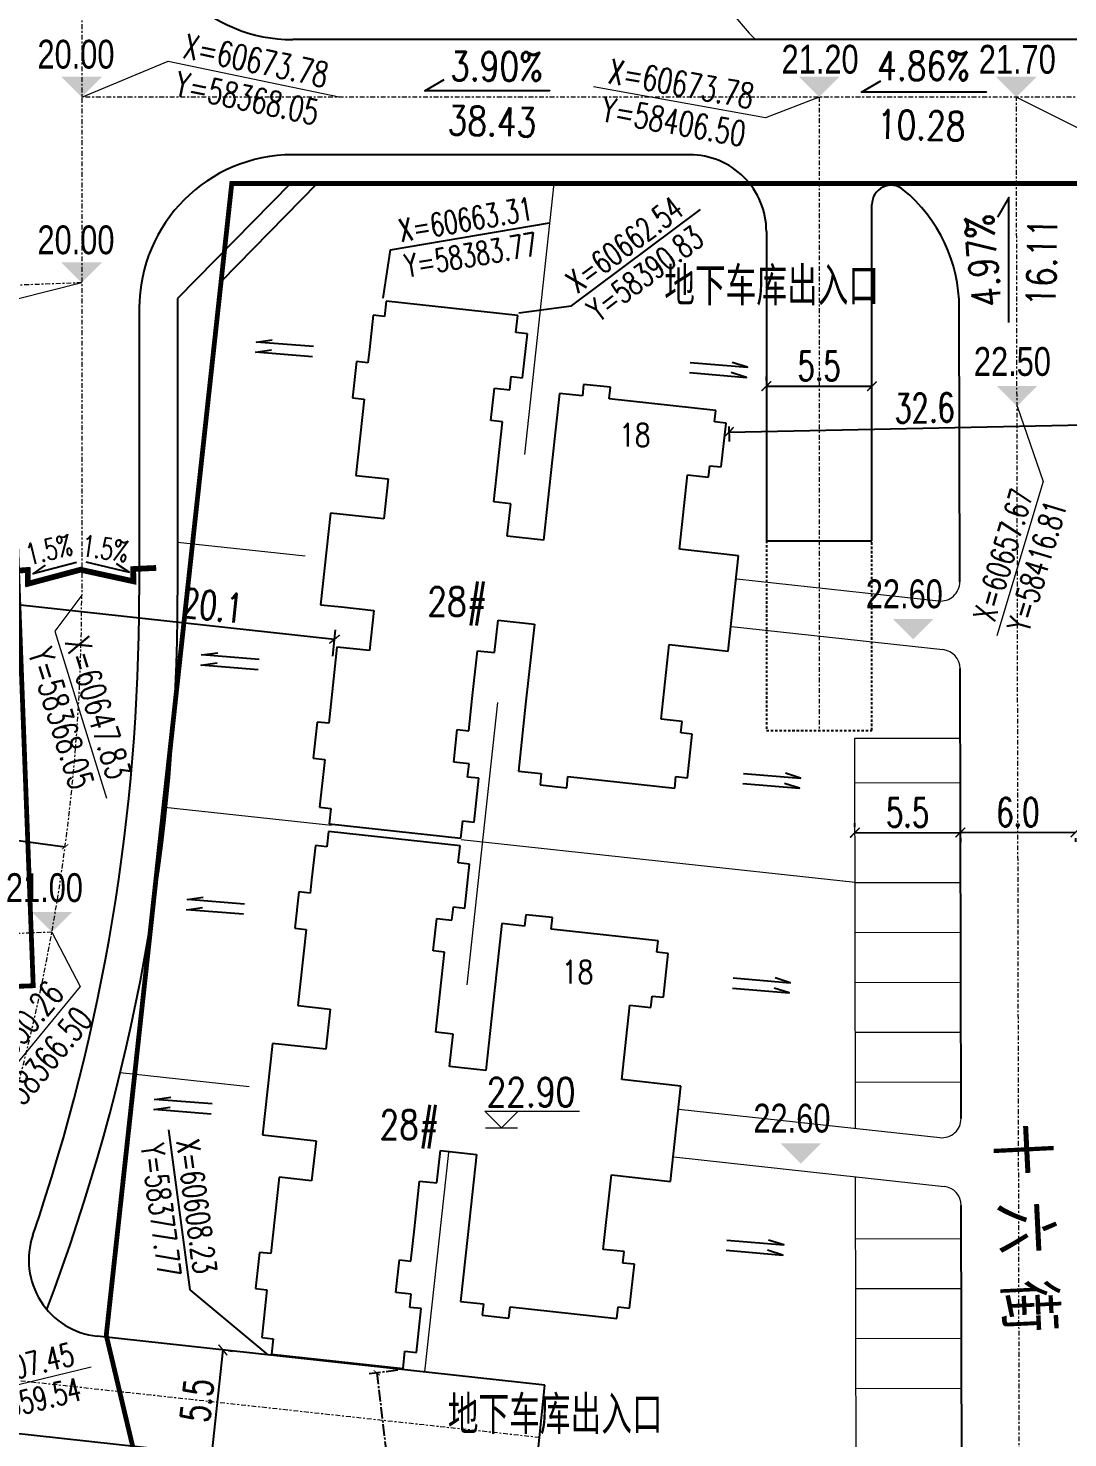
# Model space of a CAD drawing. Header units: inches. Extents: x 393 to 1582, y 246 to 1188.
# Drawn here: x 1329.3 to 1383.5, y 813.1 to 886.6 of the extents above; entities that cross this region are included whole.
import ezdxf

# ---------------------------------------------------------------- set-up
doc = ezdxf.new("R2010")
doc.units = ezdxf.units.IN
doc.header["$MEASUREMENT"] = 0
for name, pattern in [('CENTERX2', [4, 2.5, -0.5, 0.5, -0.5]), ('DASH', [0.35, 0.25, -0.1]), ('DASHED2', [0.375, 0.25, -0.125]), ('DOTE', [2.42, 2, -0.2, 0.02, -0.2])]:
    doc.linetypes.add(name, pattern=pattern)
for name, color, linetype in [('buildcoor', 7, 'Continuous'), ('DIM', 4, 'Continuous'), ('drain', 4, 'Continuous'), ('ELEV', 1, 'Continuous'), ('FRAME', 7, 'Continuous'), ('GARDEN', 60, 'Continuous'), ('PUB_TEXT', 7, 'Continuous'), ('ROAD-TEXT', 4, 'Continuous'), ('roaddim', 2, 'Continuous'), ('roadradiu', 3, 'Continuous'), ('外墙', 42, 'Continuous'), ('建筑层数', 7, 'Continuous'), ('车库边线', 4, 'DOTE')]:
    doc.layers.add(name, color=color, linetype=linetype)
for name, color, linetype, lineweight in [('buildelev', 2, 'Continuous', 20), ('parking', 30, 'Continuous', 18), ('ROAD', 1, 'Continuous', 25), ('ROAD-CENTER', 7, 'CENTERX2', 18), ('ROAD-ZB', 4, 'Continuous', 15), ('walk', 2, 'Continuous', 18), ('围墙', 75, 'FENCELINE1', 15), ('建筑型号', 2, 'Continuous', 18), ('树', 84, 'Continuous', 15)]:
    doc.layers.add(name, color=color, linetype=linetype, lineweight=lineweight)
doc.styles.add('-黑体', font='simhei.ttf', dxfattribs={"width": 0.8})
doc.styles.add('_HZTXT', font='txt.shx', dxfattribs={"width": 0.8, "bigfont": 'hztxt.shx'})
doc.styles.add('DIM_FONT', font='SIMPLEX.shx', dxfattribs={"width": 0.8})
doc.styles.add('FLS', font='', dxfattribs={"width": 0.8})
doc.styles.add('HZ', font='simplex.shx', dxfattribs={"width": 0.7, "bigfont": 'hztxt.shx'})
doc.styles.add('RO', font='romans.shx', dxfattribs={"width": 0.8})
doc.styles.get('FLS').set_extended_font_data('创艺繁隶书')
doc.linetypes.add('FENCELINE1', pattern='A,0.25,-0.1,[133,ltypeshp.shx,S=0.1,R=0,X=-0.1,Y=0],-0.1,1', length=1.45)
doc.dimstyles.new('NORMAL', dxfattribs={"dimtxt": 1.5, "dimasz": 0.3, "dimexe": 0.5, "dimexo": 0.3, "dimgap": 0.3, "dimtad": 1, "dimdec": 1, "dimzin": 1, "dimdsep": 46, "dimtxsty": 'HZ', "dimblk": 'ARCHTICK', "dimcen": 0, "dimclrt": 256, "dimadec": 0, "dimazin": 0, "dimtfac": 1, "dimtdec": 1, "dimtofl": 0, "dimtmove": 0, "dimatfit": 3, "dimldrblk": 'ARCHTICK', "dimfxl": 1, "dimtolj": 2, "dimtzin": 0, "dimarcsym": 0})

# ---------------------------------------------------------------- blocks, each defined once
blk = doc.blocks.new('_ARCHTICK')
at = {"color": 0, "linetype": 'ByBlock', "const_width": 0.15}
blk.add_lwpolyline([(-0.5, -0.5), (0.5, 0.5)], dxfattribs=at)
blk = doc.blocks.new('*D244')
at = {"layer": 'DEFPOINTS', "color": 0, "ltscale": 0.3, "transparency": 16777216}
for p in [(1348.846, 816.677), (1350.472, 803.021), (1349.084, 802.856)]:
    blk.add_point(p, dxfattribs=at)
at = {"layer": '车库边线', "color": 0, "lineweight": -2, "ltscale": 0.3, "transparency": 16777216}
for p, q in [((1348.548, 816.642), (1346.962, 816.453)), ((1347.458, 816.512), (1349.084, 802.856)), ((1350.175, 802.986), (1348.588, 802.797))]:
    blk.add_line(p, q, dxfattribs=at)
at = {"layer": '车库边线', "color": 0, "lineweight": -2, "ltscale": 0.3, "transparency": 16777216, "xscale": 0.3, "yscale": 0.3, "zscale": 0.3}
for p, rotation in [((1347.458, 816.512), 96.7913726216375), ((1349.084, 802.856), 276.7913726216375)]:
    blk.add_blockref('_ARCHTICK', p, dxfattribs=dict(at, rotation=rotation))
at = {"layer": '车库边线', "ltscale": 0.3, "transparency": 16777216, "insert": (1349.564, 807.704), "char_height": 1.5, "attachment_point": 5, "rotation": 276.79137, "style": 'HZ'}
blk.add_mtext('\\A2;13.8', dxfattribs=at)
blk = doc.blocks.new('bg')
at = {"layer": 'buildelev'}
blk.add_line((403415.903, 597892.095), (403417.408, 597892.095), dxfattribs=at)
blk.add_lwpolyline([(403417.451, 597892.89), (403416.656, 597892.095), (403415.86, 597892.89), (403420.35, 597892.89)], dxfattribs=at)
blk = doc.blocks.new('wangqiuc')
for p, q in [((34619.969, 79058.32), (34600.111, 79027.611)), ((34619.969, 79058.32), (34600.111, 79027.611)), ((34619.969, 79058.32), (34635.898, 79048.019)), ((34619.852, 79050.774), (34606.945, 79030.813)), ((34619.852, 79050.774), (34629.064, 79044.817)), ((34635.898, 79048.019), (34616.04, 79017.31)), ((34629.064, 79044.817), (34616.156, 79024.856)), ((34612.616, 79041.3), (34623.393, 79034.33)), ((34606.945, 79030.813), (34616.156, 79024.856)), ((34600.111, 79027.611), (34616.04, 79017.31))]:
    blk.add_line(p, q)
at = {"linetype": 'DASH', "lineweight": 13}
for p, q in [((34621.003, 79050.03), (34618.024, 79045.424)), ((34627.914, 79045.561), (34624.935, 79040.955)), ((34611.074, 79034.675), (34608.095, 79030.069)), ((34617.984, 79030.206), (34615.006, 79025.6))]:
    blk.add_line(p, q, dxfattribs=at)
at = {"lineweight": 13}
for p, q in [((34616.874, 79046.168), (34618.024, 79045.424)), ((34618.024, 79045.424), (34611.074, 79034.675)), ((34618.024, 79045.424), (34624.935, 79040.955)), ((34621.48, 79043.189), (34614.529, 79032.441)), ((34624.935, 79040.955), (34617.984, 79030.206)), ((34624.935, 79040.955), (34626.086, 79040.211)), ((34609.923, 79035.419), (34611.074, 79034.675)), ((34611.074, 79034.675), (34617.984, 79030.206)), ((34617.984, 79030.206), (34619.135, 79029.462))]:
    blk.add_line(p, q, dxfattribs=at)
for centre in [(34612.36, 79041.465), (34613.667, 79040.62), (34622.354, 79035.002), (34623.662, 79034.157)]:
    blk.add_circle(centre, 0.305)
blk = doc.blocks.new('*D279')
at = {"layer": 'DEFPOINTS', "color": 0, "ltscale": 0.3, "transparency": 16777216}
for p in [(1232.074, 857.041), (1331.211, 843.927)]:
    blk.add_point(p, dxfattribs=at)
at = {"layer": 'roadradiu', "color": 0, "lineweight": -2, "ltscale": 0.3, "transparency": 16777216}
blk.add_line((1322.16, 845.124), (1331.211, 843.927), dxfattribs=at)
at = {"layer": 'roadradiu', "color": 0, "lineweight": -2, "ltscale": 0.3, "transparency": 16777216, "xscale": 0.3, "yscale": 0.3, "zscale": 0.3, "rotation": 352.4644663844012}
blk.add_blockref('_ARCHTICK', (1331.211, 843.927), dxfattribs=at)
at = {"layer": 'roadradiu', "ltscale": 0.3, "transparency": 16777216, "insert": (1325.099, 845.795), "char_height": 1.5, "attachment_point": 5, "rotation": 352.46447, "style": 'HZ'}
blk.add_mtext('\\A2;R100.0', dxfattribs=at)
blk = doc.blocks.new('psss')
at = {"layer": 'drain', "ltscale": 3}
for points in [[(-2.979, 0.527), (0.007, 0.531), (-0.808, 0.714)], [(-2.967, -0.004), (0, 0), (-0.815, 0.183)]]:
    blk.add_lwpolyline(points, dxfattribs=at)
blk = doc.blocks.new('*D305')
at = {"layer": 'DEFPOINTS', "color": 0, "ltscale": 0.3, "transparency": 16777216}
for p in [(1339.432, 817.704), (1338.836, 812.236), (1338.836, 812.236)]:
    blk.add_point(p, dxfattribs=at)
at = {"layer": 'roaddim', "color": 0, "lineweight": -2, "ltscale": 0.3, "transparency": 16777216}
for p, q in [((1339.432, 817.704), (1338.836, 812.236)), ((1339.73, 817.671), (1339.929, 817.649)), ((1339.134, 812.203), (1339.333, 812.182))]:
    blk.add_line(p, q, dxfattribs=at)
at = {"layer": 'roaddim', "color": 0, "lineweight": -2, "ltscale": 0.3, "transparency": 16777216, "xscale": 0.5, "yscale": 0.5, "zscale": 0.5}
for p, rotation in [((1339.432, 817.704), 83.77922948122666), ((1338.836, 812.236), 263.7792294812267)]:
    blk.add_blockref('_ARCHTICK', p, dxfattribs=dict(at, rotation=rotation))
at = {"layer": 'roaddim', "ltscale": 0.3, "transparency": 16777216, "insert": (1338.09, 815.084), "char_height": 1.5, "attachment_point": 5, "rotation": 83.77923, "style": 'HZ'}
blk.add_mtext('\\A2;5.5', dxfattribs=at)
blk = doc.blocks.new('*D306')
at = {"layer": 'DEFPOINTS', "color": 0, "ltscale": 0.3, "transparency": 16777216}
for p in [(1367.767, 867.93), (1373.267, 867.93), (1373.267, 867.93)]:
    blk.add_point(p, dxfattribs=at)
at = {"layer": 'roaddim', "color": 0, "lineweight": -2, "ltscale": 0.3, "transparency": 16777216}
for p, q in [((1367.767, 868.23), (1367.767, 868.43)), ((1373.267, 868.23), (1373.267, 868.43)), ((1367.767, 867.93), (1373.267, 867.93))]:
    blk.add_line(p, q, dxfattribs=at)
at = {"layer": 'roaddim', "color": 0, "lineweight": -2, "ltscale": 0.3, "transparency": 16777216, "xscale": 0.5, "yscale": 0.5, "zscale": 0.5, "rotation": 180}
blk.add_blockref('_ARCHTICK', (1367.767, 867.93), dxfattribs=at)
at = {"layer": 'roaddim', "color": 0, "lineweight": -2, "ltscale": 0.3, "transparency": 16777216, "xscale": 0.5, "yscale": 0.5, "zscale": 0.5}
blk.add_blockref('_ARCHTICK', (1373.267, 867.93), dxfattribs=at)
at = {"layer": 'roaddim', "ltscale": 0.3, "transparency": 16777216, "insert": (1370.517, 868.98), "char_height": 1.5, "attachment_point": 5, "style": 'HZ'}
blk.add_mtext('\\A2;5.5', dxfattribs=at)
blk = doc.blocks.new('*D438')
at = {"layer": 'DEFPOINTS', "color": 0, "ltscale": 0.3, "transparency": 16777216}
for p in [(1372.38, 844.658), (1377.88, 844.67), (1377.88, 844.67)]:
    blk.add_point(p, dxfattribs=at)
at = {"layer": 'roaddim', "color": 0, "lineweight": -2, "ltscale": 0.3, "transparency": 16777216}
for p, q in [((1372.38, 844.958), (1372.379, 845.158)), ((1377.88, 844.97), (1377.879, 845.17)), ((1372.38, 844.658), (1377.88, 844.67))]:
    blk.add_line(p, q, dxfattribs=at)
at = {"layer": 'roaddim', "color": 0, "lineweight": -2, "ltscale": 0.3, "transparency": 16777216, "xscale": 0.5, "yscale": 0.5, "zscale": 0.5}
for p, rotation in [((1372.38, 844.658), 180.1225438146339), ((1377.88, 844.67), 0.12254381463389)]:
    blk.add_blockref('_ARCHTICK', p, dxfattribs=dict(at, rotation=rotation))
at = {"layer": 'roaddim', "ltscale": 0.3, "transparency": 16777216, "insert": (1375.128, 845.714), "char_height": 1.5, "attachment_point": 5, "rotation": 0.12254, "style": 'HZ'}
blk.add_mtext('\\A2;5.5', dxfattribs=at)
blk = doc.blocks.new('*D439')
at = {"layer": 'DEFPOINTS', "color": 0, "ltscale": 0.3, "transparency": 16777216}
for p in [(1377.88, 844.67), (1383.88, 844.683), (1383.88, 844.683)]:
    blk.add_point(p, dxfattribs=at)
at = {"layer": 'roaddim', "color": 0, "lineweight": -2, "ltscale": 0.3, "transparency": 16777216}
for p, q in [((1377.88, 844.67), (1383.88, 844.683)), ((1377.881, 844.37), (1377.881, 844.17)), ((1383.881, 844.383), (1383.881, 844.183))]:
    blk.add_line(p, q, dxfattribs=at)
at = {"layer": 'roaddim', "color": 0, "lineweight": -2, "ltscale": 0.3, "transparency": 16777216, "xscale": 0.5, "yscale": 0.5, "zscale": 0.5}
for p, rotation in [((1377.88, 844.67), 180.1225438145824), ((1383.88, 844.683), 0.1225438145824159)]:
    blk.add_blockref('_ARCHTICK', p, dxfattribs=dict(at, rotation=rotation))
at = {"layer": 'roaddim', "ltscale": 0.3, "transparency": 16777216, "insert": (1380.878, 845.726), "char_height": 1.5, "attachment_point": 5, "rotation": 0.12254, "style": 'HZ'}
blk.add_mtext('\\A2;6.0', dxfattribs=at)
blk = doc.blocks.new('*D456')
at = {"layer": 'DEFPOINTS', "color": 0, "ltscale": 0.3, "transparency": 16777216}
for p in [(1365.809, 866.131), (1398.427, 866.793), (1398.439, 866.203)]:
    blk.add_point(p, dxfattribs=at)
at = {"layer": 'DIM', "color": 0, "lineweight": -2, "ltscale": 0.3, "transparency": 16777216}
for p, q in [((1365.821, 865.541), (1398.439, 866.203)), ((1398.433, 866.493), (1398.449, 865.704)), ((1365.815, 865.831), (1365.831, 865.041))]:
    blk.add_line(p, q, dxfattribs=at)
at = {"layer": 'DIM', "color": 0, "lineweight": -2, "ltscale": 0.3, "transparency": 16777216, "xscale": 0.5, "yscale": 0.5, "zscale": 0.5}
for p, rotation in [((1398.439, 866.203), 1.164131850192879), ((1365.821, 865.541), 181.1641318501929)]:
    blk.add_blockref('_ARCHTICK', p, dxfattribs=dict(at, rotation=rotation))
at = {"layer": 'DIM', "ltscale": 0.3, "transparency": 16777216, "insert": (1376.01, 866.798), "char_height": 1.5, "attachment_point": 5, "rotation": 1.16413, "style": 'HZ'}
blk.add_mtext('\\A2;32.6', dxfattribs=at)
blk = doc.blocks.new('dmmmmmmmm')
at = {"layer": 'ROAD-TEXT', "const_width": 0.3}
blk.add_lwpolyline([(403102.998, 597604.83), (403102.376, 597603.803), (403102.915, 597603.458), (403100.87, 597601.502), (403099.949, 597598.826), (403099.342, 597599.215), (403098.746, 597598.172)], dxfattribs=at)
at = {"layer": 'ROAD-TEXT'}
for points in [[(403100.685, 597601.966), (403102.393, 597603.533), (403101.659, 597603.237)], [(403100.439, 597601.539), (403099.678, 597599.341), (403099.658, 597600.132)]]:
    blk.add_lwpolyline(points, dxfattribs=at)
at = {"layer": 'ROAD-TEXT', "style": 'RO', "width": 0.7}
for rotation, p in [(48.06284, (403100.269, 597601.916)), (69.84952, (403099.176, 597599.396))]:
    blk.add_text('1.5%', height=1.1, rotation=rotation, dxfattribs=at).set_placement(p)
blk = doc.blocks.new('*D484')
at = {"layer": 'DEFPOINTS', "color": 0, "ltscale": 0.3, "transparency": 16777216}
for p in [(1325.124, 855.744), (1345.254, 854.744), (1345.125, 853.564)]:
    blk.add_point(p, dxfattribs=at)
at = {"layer": 'DIM', "color": 0, "lineweight": -2, "ltscale": 0.3, "transparency": 16777216}
for p, q in [((1325.157, 856.042), (1325.307, 857.421)), ((1325.253, 856.924), (1345.254, 854.744)), ((1345.157, 853.862), (1345.308, 855.241))]:
    blk.add_line(p, q, dxfattribs=at)
at = {"layer": 'DIM', "color": 0, "lineweight": -2, "ltscale": 0.3, "transparency": 16777216, "xscale": 0.5, "yscale": 0.5, "zscale": 0.5}
for p, rotation in [((1325.253, 856.924), 173.7792294894215), ((1345.254, 854.744), 353.7792294894215)]:
    blk.add_blockref('_ARCHTICK', p, dxfattribs=dict(at, rotation=rotation))
at = {"layer": 'DIM', "ltscale": 0.3, "transparency": 16777216, "insert": (1338.896, 856.493), "char_height": 1.5, "attachment_point": 5, "rotation": 353.77923, "style": 'HZ'}
blk.add_mtext('\\A2;20.1', dxfattribs=at)
blk = doc.blocks.new('*D492')
at = {"layer": 'DEFPOINTS', "color": 0, "ltscale": 0.3, "transparency": 16777216}
for p in [(1358.601, 931.789), (1401.243, 584.396)]:
    blk.add_point(p, dxfattribs=at)
at = {"layer": 'roadradiu', "color": 0, "lineweight": -2, "ltscale": 0.3, "transparency": 16777216}
blk.add_line((1359.887, 921.316), (1358.601, 931.789), dxfattribs=at)
at = {"layer": 'roadradiu', "color": 0, "lineweight": -2, "ltscale": 0.3, "transparency": 16777216, "xscale": 0.3, "yscale": 0.3, "zscale": 0.3, "rotation": 96.9979633637875}
blk.add_blockref('_ARCHTICK', (1358.601, 931.789), dxfattribs=at)
at = {"layer": 'roadradiu', "ltscale": 0.3, "transparency": 16777216, "insert": (1360.573, 924.347), "char_height": 1.5, "attachment_point": 5, "rotation": 276.99796, "style": 'HZ'}
blk.add_mtext('\\A2;R350.0', dxfattribs=at)
blk = doc.blocks.new('*D366')
at = {"layer": 'DEFPOINTS', "color": 0, "ltscale": 0.3, "transparency": 16777216}
for p in [(1186.267, 889.56), (1351.243, 417.562)]:
    blk.add_point(p, dxfattribs=at)
at = {"layer": 'roadradiu', "color": 0, "lineweight": -2, "ltscale": 0.3, "transparency": 16777216}
blk.add_line((1189.23, 881.081), (1186.267, 889.56), dxfattribs=at)
at = {"layer": 'roadradiu', "color": 0, "lineweight": -2, "ltscale": 0.3, "transparency": 16777216, "xscale": 0.5, "yscale": 0.5, "zscale": 0.5, "rotation": 109.2659378040136}
blk.add_blockref('_ARCHTICK', (1186.267, 889.56), dxfattribs=at)
at = {"layer": 'roadradiu', "ltscale": 0.3, "transparency": 16777216, "insert": (1189.256, 884.189), "char_height": 1.5, "attachment_point": 5, "rotation": 289.26594, "style": 'HZ'}
blk.add_mtext('\\A2;R500.0', dxfattribs=at)

msp = doc.modelspace()

# ---------------------------------------------------------------- linework, layer by layer
at = {"layer": 'buildcoor', "color": 0, "ltscale": 0.3}
for points in [[(1357.6, 872.112), (1364.33, 877.138)], [(1348.172, 875.035), (1356.453, 876.441)], [(1347.795, 872.52), (1348.172, 875.035)], [(1354.853, 871.751), (1357.6, 872.112)], [(1337.722, 820.84), (1336.623, 829.168)], [(1341.792, 817.446), (1337.722, 820.84)]]:
    msp.add_lwpolyline(points, dxfattribs=at)
at = {"layer": 'DIM', "color": 0, "ltscale": 0.3}
msp.add_line((1344.352, 878.489), (1339.338, 873.378), dxfattribs=at)
at = {"layer": 'ELEV', "color": 0}
for points in [[(1331.014, 884.054), (1333.135, 884.054), (1332.075, 882.993)], [(1369.457, 884.057), (1371.578, 884.057), (1370.517, 882.996)], [(1379.738, 884.053), (1381.859, 884.053), (1380.798, 882.992)], [(1331.014, 874.378), (1333.135, 874.378), (1332.074, 873.318)], [(1379.772, 867.943), (1381.893, 867.943), (1380.833, 866.882)], [(1374.352, 855.796), (1376.473, 855.796), (1375.412, 854.735)], [(1329.459, 840.533), (1331.581, 840.533), (1330.52, 839.472)], [(1368.495, 828.471), (1370.616, 828.471), (1369.556, 827.41)]]:
    msp.add_solid(points, dxfattribs=at)
at = {"layer": 'parking', "color": 0}
for p, q in [((1372.37, 849.58), (1377.87, 849.591)), ((1372.413, 829.234), (1372.37, 849.58)), ((1372.375, 847.258), (1377.875, 847.27)), ((1372.38, 844.658), (1377.88, 844.67)), ((1372.386, 842.058), (1377.886, 842.07)), ((1372.391, 839.458), (1377.891, 839.47)), ((1372.397, 836.858), (1377.897, 836.87)), ((1372.402, 834.258), (1377.902, 834.27)), ((1372.408, 831.658), (1377.908, 831.67)), ((1372.488, 794.104), (1372.419, 826.732)), ((1372.425, 823.5), (1377.925, 823.512)), ((1372.431, 820.9), (1377.931, 820.912)), ((1372.437, 818.3), (1377.937, 818.312)), ((1372.442, 815.7), (1377.942, 815.712))]:
    msp.add_line(p, q, dxfattribs=at)
at = {"layer": 'ROAD', "color": 0, "linetype": 'Continuous'}
for p, q in [((1374.034, 885.991), (1343.075, 885.989)), ((1417.817, 885.995), (1374.034, 885.991)), ((1363.767, 879.991), (1343.074, 879.989)), ((1365.949, 878.491), (1343.074, 878.489)), ((1373.267, 859.868), (1373.267, 877.398)), ((1367.767, 875.991), (1367.767, 859.868)), ((1367.767, 859.868), (1373.267, 859.868))]:
    msp.add_line(p, q, dxfattribs=at)
at = {"layer": 'ROAD', "color": 0}
for p, q in [((1342.95, 878.488), (1337.074, 872.499)), ((1377.852, 857.737), (1377.822, 872.008)), ((1377.912, 829.765), (1377.862, 853.209)), ((1377.985, 795.901), (1377.922, 825.238))]:
    msp.add_line(p, q, dxfattribs=at)
at = {"layer": 'ROAD', "color": 0, "ltscale": 0.3}
for p, q in [((1337.074, 872.499), (1337.074, 857.041)), ((1335.074, 871.989), (1335.074, 857.041)), ((1356.219, 815.874), (1332.876, 818.418)), ((1355.636, 810.236), (1356.219, 815.874)), ((1355.653, 810.403), (1328.321, 813.382))]:
    msp.add_line(p, q, dxfattribs=at)
at = {"layer": 'ROAD', "color": 0, "linetype": 'DASH', "ltscale": 0.5}
for p, q in [((1367.767, 859.868), (1367.768, 849.993)), ((1373.267, 849.993), (1373.267, 859.868)), ((1367.768, 849.993), (1373.267, 849.993))]:
    msp.add_line(p, q, dxfattribs=at)
at = {"layer": 'ROAD', "color": 0, "linetype": 'Continuous'}
for centre, radius, start, end in [((1343.074, 893.989), 8, 180, 270.00443), ((1363.767, 875.991), 4, 0.00033, 90.00443), ((1374.267, 877.398), 1, 50.57367, 180), ((1369.822, 871.991), 8, 0.12254, 50.57367)]:
    msp.add_arc(centre, radius, start, end, dxfattribs=at)
at = {"layer": 'ROAD', "color": 0}
msp.add_arc((1343.074, 871.989), 8, 90.00443, 180, dxfattribs=at)
at = {"layer": 'ROAD', "color": 0, "ltscale": 0.3}
for centre, radius, start, end in [((1232.074, 857.041), 103, 341.10712, 0), ((1232.074, 857.041), 105, 339.23451, 0), ((1333.31, 822.395), 4, 161.10712, 263.77923)]:
    msp.add_arc(centre, radius, start, end, dxfattribs=at)
at = {"layer": 'ROAD-CENTER', "color": 5, "ltscale": 0.1}
for p, q in [((1332.074, 927.493), (1332.074, 857.041)), ((1423.817, 882.995), (1332.075, 882.988)), ((1370.517, 882.991), (1370.518, 849.993)), ((1381.321, 638.6), (1380.798, 882.992)), ((1332.074, 873.318), (1239.908, 869.846)), ((1330.519, 839.473), (1302.287, 838.41)), ((1355.936, 813.138), (1323.562, 816.667))]:
    msp.add_line(p, q, dxfattribs=at)
for centre, radius, start, end in [((1232.074, 857.041), 100, 328.17766, 0), ((1270.591, 757.427), 66, 13.09782, 77.43041)]:
    msp.add_arc(centre, radius, start, end, dxfattribs=at)
at = {"layer": 'ROAD-TEXT', "color": 0}
for points in [[(1356.48, 883.315), (1356.48, 883.315), (1349.96, 883.314), (1350.977, 883.912)], [(1379.24, 883.247), (1379.24, 883.247), (1372.719, 883.246), (1373.737, 883.844)], [(1380.409, 871.242), (1380.409, 871.242), (1380.409, 877.762), (1379.811, 876.745)]]:
    msp.add_lwpolyline(points, dxfattribs=at)
at = {"layer": 'ROAD-ZB', "color": 0, "ltscale": 0.3}
for points in [[(1332.075, 882.988), (1336.579, 884.868)], [(1336.579, 884.868), (1345.486, 883.005)], [(1367.715, 881.921), (1358.757, 883.524)], [(1370.517, 882.996), (1367.715, 881.921)], [(1380.798, 882.992), (1384.276, 881.248)], [(1332.074, 873.318), (1327.035, 872.055)], [(1380.833, 866.882), (1382.189, 862.958)], [(1382.189, 862.958), (1379.776, 854.912)], [(1332.074, 857.041), (1330.68, 855.16)], [(1330.68, 855.16), (1333.368, 846.466)], [(1330.519, 839.473), (1331.991, 836.643)], [(1331.991, 836.643), (1326.205, 829.62)], [(1324.404, 814.841), (1332.567, 816.822)]]:
    msp.add_lwpolyline(points, dxfattribs=at)
at = {"layer": 'walk', "color": 0}
for p, q in [((1366.218, 857.888), (1376.744, 856.74)), ((1365.947, 855.402), (1376.97, 854.201)), ((1363.205, 830.251), (1376.804, 828.769)), ((1362.934, 827.766), (1377.03, 826.23))]:
    msp.add_line(p, q, dxfattribs=at)
for centre, start, end in [((1376.852, 857.734), 263.77923, 0.12254), ((1376.862, 853.207), 0.12254, 83.77923), ((1376.912, 829.763), 263.77923, 0.12254), ((1376.922, 825.236), 0.12254, 83.77923)]:
    msp.add_arc(centre, 1, start, end, dxfattribs=at)
at = {"layer": '围墙', "color": 0, "ltscale": 0.2}
for p, q in [((1356.694, 878.49), (1355.156, 864.375)), ((1337.074, 859.807), (1343.715, 859.083)), ((1353.747, 851.451), (1352.143, 836.738)), ((1336.41, 845.998), (1345.102, 845.05)), ((1351.862, 844.313), (1372.386, 842.076)), ((1334.086, 832.168), (1340.802, 831.436)), ((1351.19, 827.99), (1349.943, 816.558))]:
    msp.add_line(p, q, dxfattribs=at)
at = {"layer": '外墙', "color": 2, "ltscale": 0.1}
for p, q in [((1347.95, 872.364), (1347.863, 871.569)), ((1354.809, 871.616), (1347.95, 872.364)), ((1347.267, 871.634), (1347.072, 869.844)), ((1347.863, 871.569), (1347.267, 871.634)), ((1354.712, 870.722), (1354.809, 871.616)), ((1355.308, 870.657), (1354.712, 870.722)), ((1355.059, 868.37), (1355.308, 870.657)), ((1347.072, 869.844), (1346.996, 869.148)), ((1346.399, 869.213), (1346.194, 867.325)), ((1346.996, 869.148), (1346.399, 869.213)), ((1354.387, 867.739), (1354.463, 868.435)), ((1354.463, 868.435), (1355.059, 868.37)), ((1353.407, 866.136), (1353.591, 867.826)), ((1353.591, 867.826), (1354.387, 867.739)), ((1358.24, 868.023), (1358.175, 867.427)), ((1359.632, 867.872), (1358.24, 868.023)), ((1359.567, 867.275), (1359.632, 867.872)), ((1346.194, 867.325), (1346.79, 867.26)), ((1346.79, 867.26), (1346.357, 863.283)), ((1356.982, 867.557), (1356.603, 864.078)), ((1358.175, 867.427), (1356.982, 867.557)), ((1365.134, 866.668), (1359.567, 867.275)), ((1354.004, 866.071), (1353.407, 866.136)), ((1365.069, 866.072), (1365.134, 866.668)), ((1353.549, 861.896), (1354.004, 866.071)), ((1365.665, 866.007), (1365.069, 866.072)), ((1365.416, 863.721), (1365.665, 866.007)), ((1356.603, 864.078), (1356.148, 859.902)), ((1346.357, 863.283), (1348.047, 863.099)), ((1363.239, 859.431), (1363.661, 863.308)), ((1363.661, 863.308), (1364.755, 863.189)), ((1364.755, 863.189), (1364.82, 863.786)), ((1364.82, 863.786), (1365.416, 863.721)), ((1348.047, 863.099), (1347.819, 861.011)), ((1354.443, 861.798), (1353.549, 861.896)), ((1354.259, 860.108), (1354.443, 861.798)), ((1345.036, 861.315), (1344.515, 856.543)), ((1347.819, 861.011), (1345.036, 861.315)), ((1356.148, 859.902), (1354.259, 860.108)), ((1366.32, 859.095), (1363.239, 859.431)), ((1365.779, 854.125), (1366.32, 859.095)), ((1344.515, 856.543), (1345.609, 856.424)), ((1345.609, 856.424), (1347.299, 856.24)), ((1347.299, 856.24), (1347.071, 854.152)), ((1353.598, 854.044), (1353.782, 855.734)), ((1353.782, 855.734), (1355.671, 855.528)), ((1355.671, 855.528), (1355.216, 851.353)), ((1362.274, 850.584), (1362.697, 854.461)), ((1362.697, 854.461), (1365.779, 854.125)), ((1345.381, 854.336), (1344.948, 850.36)), ((1347.071, 854.152), (1345.381, 854.336)), ((1352.433, 851.656), (1352.703, 854.142)), ((1352.703, 854.142), (1353.598, 854.044)), ((1352.248, 849.966), (1352.433, 851.656)), ((1355.216, 851.353), (1354.837, 847.874)), ((1344.351, 850.425), (1344.146, 848.536)), ((1344.948, 850.36), (1344.351, 850.425)), ((1351.468, 848.341), (1351.652, 850.031)), ((1351.652, 850.031), (1352.248, 849.966)), ((1363.368, 850.464), (1362.274, 850.584)), ((1363.303, 849.868), (1363.368, 850.464)), ((1363.899, 849.803), (1363.303, 849.868)), ((1363.65, 847.516), (1363.899, 849.803)), ((1344.146, 848.536), (1344.742, 848.471)), ((1344.742, 848.471), (1344.471, 845.986)), ((1352.263, 848.255), (1351.468, 848.341)), ((1352.187, 847.559), (1352.263, 848.255)), ((1354.837, 847.874), (1356.03, 847.744)), ((1352.784, 847.494), (1352.187, 847.559)), ((1352.534, 845.207), (1352.784, 847.494)), ((1356.03, 847.744), (1355.965, 847.147)), ((1355.965, 847.147), (1357.356, 846.995)), ((1357.356, 846.995), (1357.421, 847.592)), ((1357.421, 847.592), (1362.988, 846.985)), ((1362.988, 846.985), (1363.054, 847.581)), ((1363.054, 847.581), (1363.65, 847.516)), ((1344.471, 845.986), (1345.068, 845.921)), ((1345.068, 845.921), (1344.981, 845.125)), ((1344.981, 845.125), (1351.837, 844.378)), ((1351.837, 844.378), (1351.934, 845.273)), ((1351.934, 845.273), (1352.534, 845.207)), ((1344.938, 844.728), (1344.851, 843.932)), ((1351.797, 843.98), (1344.938, 844.728)), ((1344.254, 843.997), (1344.059, 842.208)), ((1344.851, 843.932), (1344.254, 843.997)), ((1351.699, 843.085), (1351.797, 843.98)), ((1352.296, 843.02), (1351.699, 843.085)), ((1352.047, 840.734), (1352.296, 843.02)), ((1344.059, 842.208), (1343.984, 841.512)), ((1343.387, 841.577), (1343.181, 839.688)), ((1343.984, 841.512), (1343.387, 841.577)), ((1351.374, 840.103), (1351.45, 840.799)), ((1351.45, 840.799), (1352.047, 840.734)), ((1343.181, 839.688), (1343.778, 839.623)), ((1350.395, 838.5), (1350.579, 840.19)), ((1350.579, 840.19), (1351.374, 840.103)), ((1353.97, 839.921), (1353.591, 836.441)), ((1355.163, 839.791), (1353.97, 839.921)), ((1355.228, 840.387), (1355.163, 839.791)), ((1356.62, 840.235), (1355.228, 840.387)), ((1356.555, 839.639), (1356.62, 840.235)), ((1343.778, 839.623), (1343.344, 835.647)), ((1362.122, 839.032), (1356.555, 839.639)), ((1362.057, 838.436), (1362.122, 839.032)), ((1350.991, 838.435), (1350.395, 838.5)), ((1350.536, 834.259), (1350.991, 838.435)), ((1362.653, 838.371), (1362.057, 838.436)), ((1362.404, 836.084), (1362.653, 838.371)), ((1353.591, 836.441), (1353.136, 832.266)), ((1361.742, 835.553), (1361.807, 836.149)), ((1361.807, 836.149), (1362.404, 836.084)), ((1343.344, 835.647), (1345.034, 835.463)), ((1345.034, 835.463), (1344.807, 833.375)), ((1360.226, 831.795), (1360.649, 835.672)), ((1360.649, 835.672), (1361.742, 835.553)), ((1351.431, 834.162), (1350.536, 834.259)), ((1351.247, 832.472), (1351.431, 834.162)), ((1342.023, 833.678), (1341.503, 828.907)), ((1344.807, 833.375), (1342.023, 833.678)), ((1353.136, 832.266), (1351.247, 832.472)), ((1363.308, 831.459), (1360.226, 831.795)), ((1362.766, 826.488), (1363.308, 831.459)), ((1341.503, 828.907), (1342.597, 828.788)), ((1342.597, 828.788), (1344.287, 828.603)), ((1344.287, 828.603), (1344.059, 826.516)), ((1350.586, 826.408), (1350.77, 828.098)), ((1350.77, 828.098), (1352.659, 827.892)), ((1352.659, 827.892), (1352.204, 823.717)), ((1342.369, 826.7), (1341.936, 822.723)), ((1344.059, 826.516), (1342.369, 826.7)), ((1349.42, 824.02), (1349.691, 826.505)), ((1349.691, 826.505), (1350.586, 826.408)), ((1359.262, 822.947), (1359.684, 826.824)), ((1359.684, 826.824), (1362.766, 826.488)), ((1349.236, 822.33), (1349.42, 824.02)), ((1352.204, 823.717), (1351.824, 820.237)), ((1341.339, 822.788), (1341.133, 820.9)), ((1341.936, 822.723), (1341.339, 822.788)), ((1360.355, 822.828), (1359.262, 822.947)), ((1360.29, 822.232), (1360.355, 822.828)), ((1348.455, 820.705), (1348.639, 822.395)), ((1348.639, 822.395), (1349.236, 822.33)), ((1360.887, 822.167), (1360.29, 822.232)), ((1360.638, 819.88), (1360.887, 822.167)), ((1341.133, 820.9), (1341.73, 820.835)), ((1341.73, 820.835), (1341.459, 818.349)), ((1349.251, 820.618), (1348.455, 820.705)), ((1349.175, 819.923), (1349.251, 820.618)), ((1349.771, 819.858), (1349.175, 819.923)), ((1349.522, 817.571), (1349.771, 819.858)), ((1351.824, 820.237), (1353.017, 820.107)), ((1353.017, 820.107), (1352.952, 819.511)), ((1354.344, 819.359), (1354.409, 819.956)), ((1354.409, 819.956), (1359.976, 819.349)), ((1359.976, 819.349), (1360.041, 819.945)), ((1360.041, 819.945), (1360.638, 819.88)), ((1352.952, 819.511), (1354.344, 819.359)), ((1341.459, 818.349), (1342.055, 818.284)), ((1342.055, 818.284), (1341.969, 817.489)), ((1348.824, 816.742), (1348.922, 817.636)), ((1348.922, 817.636), (1349.522, 817.571)), ((1341.969, 817.489), (1348.824, 816.742))]:
    msp.add_line(p, q, dxfattribs=at)
at = {"layer": '树', "color": 0}
msp.add_arc((1380.023, 898.44), 17.874, 200.04097, 224.14748, dxfattribs=at)
at = {"layer": '车库边线', "color": 0, "linetype": 'DASHED2', "const_width": 0.25}
for points in [[(1071.366, 884.941), (1176.814, 927.962), (1299.043, 960.862), (1330.203, 965.934), (1337.126, 938.302), (1337.126, 938.302), (1337.126, 938.302), (1337.126, 938.302), (1333.68, 923.68), (1326.278, 923.401), (1328.57, 862.578), (1328.57, 862.578), (1329.545, 836.684), (1319.587, 836.309), (1224.423, 832.725), (1164.639, 799.154), (1164.639, 799.154), (1164.639, 799.154), (1164.639, 799.154), (1164.639, 799.154), (1115.13, 723.925)], [(1337.582, 800.683), (1333.353, 818.467), (1333.353, 818.467), (1339.896, 878.493), (1339.896, 878.493), (1420.839, 878.493), (1420.839, 878.493), (1420.839, 742.913)]]:
    msp.add_lwpolyline(points, dxfattribs=at)

# ---------------------------------------------------------------- block references
at = {"layer": 'buildelev', "color": 0, "linetype": 'Continuous', "xscale": 1.099999999998545, "yscale": 1.099999999998545, "zscale": 1.1}
msp.add_blockref('bg', (-442404.365, -656852.028), dxfattribs=at)
at = {"layer": 'GARDEN', "color": 0, "rotation": 35.8890018776429}
msp.add_blockref('wangqiuc', (19603.15, -83430.131, 0), dxfattribs=at)
at = {"layer": 'ROAD', "color": 0, "xscale": -1, "rotation": 355.4888500115155}
for p in [(1341.142, 869.701), (1338.307, 853.393), (1337.548, 840.645), (1335.858, 830.231)]:
    msp.add_blockref('psss', p, dxfattribs=at)
at = {"layer": 'ROAD', "color": 0, "rotation": 355.1349754785244}
for p in [(1366.723, 868.388), (1369.501, 846.976), (1368.961, 836.314), (1368.62, 822.65)]:
    msp.add_blockref('psss', p, dxfattribs=at)
at = {"layer": 'ROAD-TEXT', "color": 0, "rotation": 303.9721129020576}
msp.add_blockref('dmmmmmmmm', (-719513.147, 1220.463), dxfattribs=at)

# ---------------------------------------------------------------- texts
at = {"layer": 'buildcoor', "color": 0, "ltscale": 0.3, "style": 'HZ', "width": 0.7}
for s, rotation, p in [('X=60663.31', 9.64, (1348.713, 875.431)), ('X=60662.54', 36.75, (1357.901, 872.711)), ('Y=58383.77', 9.64, (1349.024, 873.597)), ('Y=58390.83', 36.75, (1359.014, 871.221)), ('X=60608.23', 277.51, (1336.999, 828.612)), ('Y=58377.77', 277.51, (1335.155, 828.369))]:
    msp.add_text(s, height=1.2, rotation=rotation, dxfattribs=at).set_placement(p)
at = {"layer": 'buildelev', "color": 0, "style": 'RO', "width": 0.8}
msp.add_text('22.90', height=1.5, dxfattribs=at).set_placement((1353.179, 830.384))
at = {"layer": 'ELEV', "color": 0, "style": 'FLS', "width": 0.8}
for s, p in [('20.00', (1329.766, 884.482)), ('21.20', (1368.558, 884.221)), ('21.70', (1378.839, 884.216)), ('20.00', (1329.766, 874.807)), ('22.50', (1378.584, 868.468)), ('22.60', (1372.948, 856.359)), ('21.00', (1328.121, 841.049)), ('22.60', (1367.091, 829.034))]:
    msp.add_text(s, height=1.5, dxfattribs=at).set_placement(p)
at = {"layer": 'FRAME', "color": 0, "style": '_HZTXT', "width": 0.8}
for p in [(1362.44, 872.14), (1351.157, 813.32)]:
    msp.add_text('地下车库出入口', height=2, dxfattribs=at).set_placement(p)
at = {"layer": 'PUB_TEXT', "color": 0, "style": '-黑体', "width": 0.8}
msp.add_text('十 六 街', height=2.5, rotation=272.82009, dxfattribs=at).set_placement((1379.816, 829.453))
at = {"layer": 'ROAD-TEXT', "color": 0, "style": 'DIM_FONT', "width": 0.8}
for s, rotation, p in [('3.90%', 359.86575, (1351.275, 883.855)), ('4.86%', 359.86575, (1373.541, 883.879)), ('38.43', 358.51018, (1351.13, 881.042)), ('10.28', 358.51018, (1373.508, 880.84)), ('4.97%', 95.36771, (1380.023, 872.132)), ('16.11', 88.50574, (1382.815, 872.057))]:
    msp.add_text(s, height=1.5, rotation=rotation, dxfattribs=at).set_placement(p)
at = {"layer": 'ROAD-ZB', "color": 0, "ltscale": 0.3, "style": 'HZ', "width": 0.7}
for s, height, rotation, p in [('X=60673.78', 1.3, 348.18, (1337.281, 885.053)), ('X=60673.78', 1.3, 349.86, (1359.454, 883.729)), ('Y=58368.05', 1.3, 348.18, (1336.869, 883.081)), ('Y=58406.50', 1.3, 349.86, (1359.099, 881.746)), ('X=60657.67', 1.2, 73.3, (1379.661, 855.573)), ('Y=58416.81', 1.2, 73.3, (1381.442, 855.039)), ('Y=58368.05', 1.3, 287.18, (1329.258, 854.04)), ('X=60647.83', 1.3, 287.18, (1331.183, 854.635)), ('X=60630.26', 1.3, 50.52, (1326.367, 830.328)), ('Y=58366.50', 1.3, 50.52, (1327.923, 829.047)), ('X=60607.45', 1.2, 13.64, (1324.916, 815.274)), ('Y=58359.54', 1.2, 13.64, (1325.355, 813.467))]:
    msp.add_text(s, height=height, rotation=rotation, dxfattribs=at).set_placement(p)
at = {"layer": '建筑型号', "color": 0, "style": '_HZTXT', "width": 0.8}
for p in [(1350.087, 855.963, -0.937), (1347.592, 828.695, -0.937)]:
    msp.add_text('28#', height=1.5, dxfattribs=at).set_placement(p)
at = {"layer": '建筑层数', "color": 0, "style": 'DIM_FONT', "width": 0.8}
for p in [(1360.083, 864.789), (1357.101, 836.802)]:
    msp.add_text('18', height=1.2, dxfattribs=at).set_placement(p)

# ---------------------------------------------------------------- dimensions: what is measured, and where the dimension line sits
at = {"layer": 'DIM', "color": 0, "ltscale": 0.3}
for base, p1, p2, angle, picture, middle in [((1398.439, 866.203), (1365.809, 866.131), (1398.427, 866.793), 1.16413, '*D456', (1376.031, 865.748)), ((1345.254, 854.744), (1325.124, 855.744), (1345.125, 853.564), 353.77923, '*D484', (1338.782, 855.45))]:
    dim = msp.add_linear_dim(base=base, p1=p1, p2=p2, angle=angle, dimstyle='NORMAL', override={"dimasz": 0.5, "dimzin": 0}, dxfattribs=at)
    dim.commit()
    dim.dimension.update_dxf_attribs({"geometry": picture, "text_midpoint": middle, "dimtype": 161})
at = {"layer": 'roaddim', "color": 0, "ltscale": 0.3}
for p1, p2, picture, middle in [((1367.767, 867.93), (1373.267, 867.93), '*D306', (1370.517, 868.98)), ((1372.38, 844.658), (1377.88, 844.67), '*D438', (1375.128, 845.714)), ((1377.88, 844.67), (1383.88, 844.683), '*D439', (1380.878, 845.726)), ((1339.432, 817.704), (1338.836, 812.236), '*D305', (1338.09, 815.084))]:
    dim = msp.add_aligned_dim(p1=p1, p2=p2, distance=0, dimstyle='NORMAL', override={"dimasz": 0.5, "dimzin": 0}, dxfattribs=at)
    dim.commit()
    dim.dimension.update_dxf_attribs({"geometry": picture, "text_midpoint": middle})
at = {"layer": 'roadradiu', "color": 0, "ltscale": 0.3}
for center, mpoint, override, picture, middle in [((1401.243, 584.396), (1358.601, 931.789), {"dimzin": 0}, '*D492', (1359.531, 924.219)), ((1351.243, 417.562), (1186.267, 889.56), {"dimasz": 0.5, "dimzin": 0}, '*D366', (1188.265, 883.843)), ((1232.074, 857.041), (1331.211, 843.927), {"dimzin": 0}, '*D279', (1324.961, 844.754))]:
    dim = msp.add_radius_dim(center=center, mpoint=mpoint, dimstyle='NORMAL', override=override, dxfattribs=at)
    dim.commit()
    dim.dimension.update_dxf_attribs({"geometry": picture, "text_midpoint": middle, "dimtype": 164})
at = {"layer": '车库边线', "color": 0, "ltscale": 0.3}
dim = msp.add_linear_dim(base=(1349.084, 802.856), p1=(1348.846, 816.677), p2=(1350.472, 803.021), angle=276.79137, dimstyle='NORMAL', override={"dimzin": 0}, dxfattribs=at)
dim.commit()
dim.dimension.update_dxf_attribs({"geometry": '*D244', "text_midpoint": (1348.522, 807.58), "dimtype": 161})

doc.saveas('drawing.dxf')
